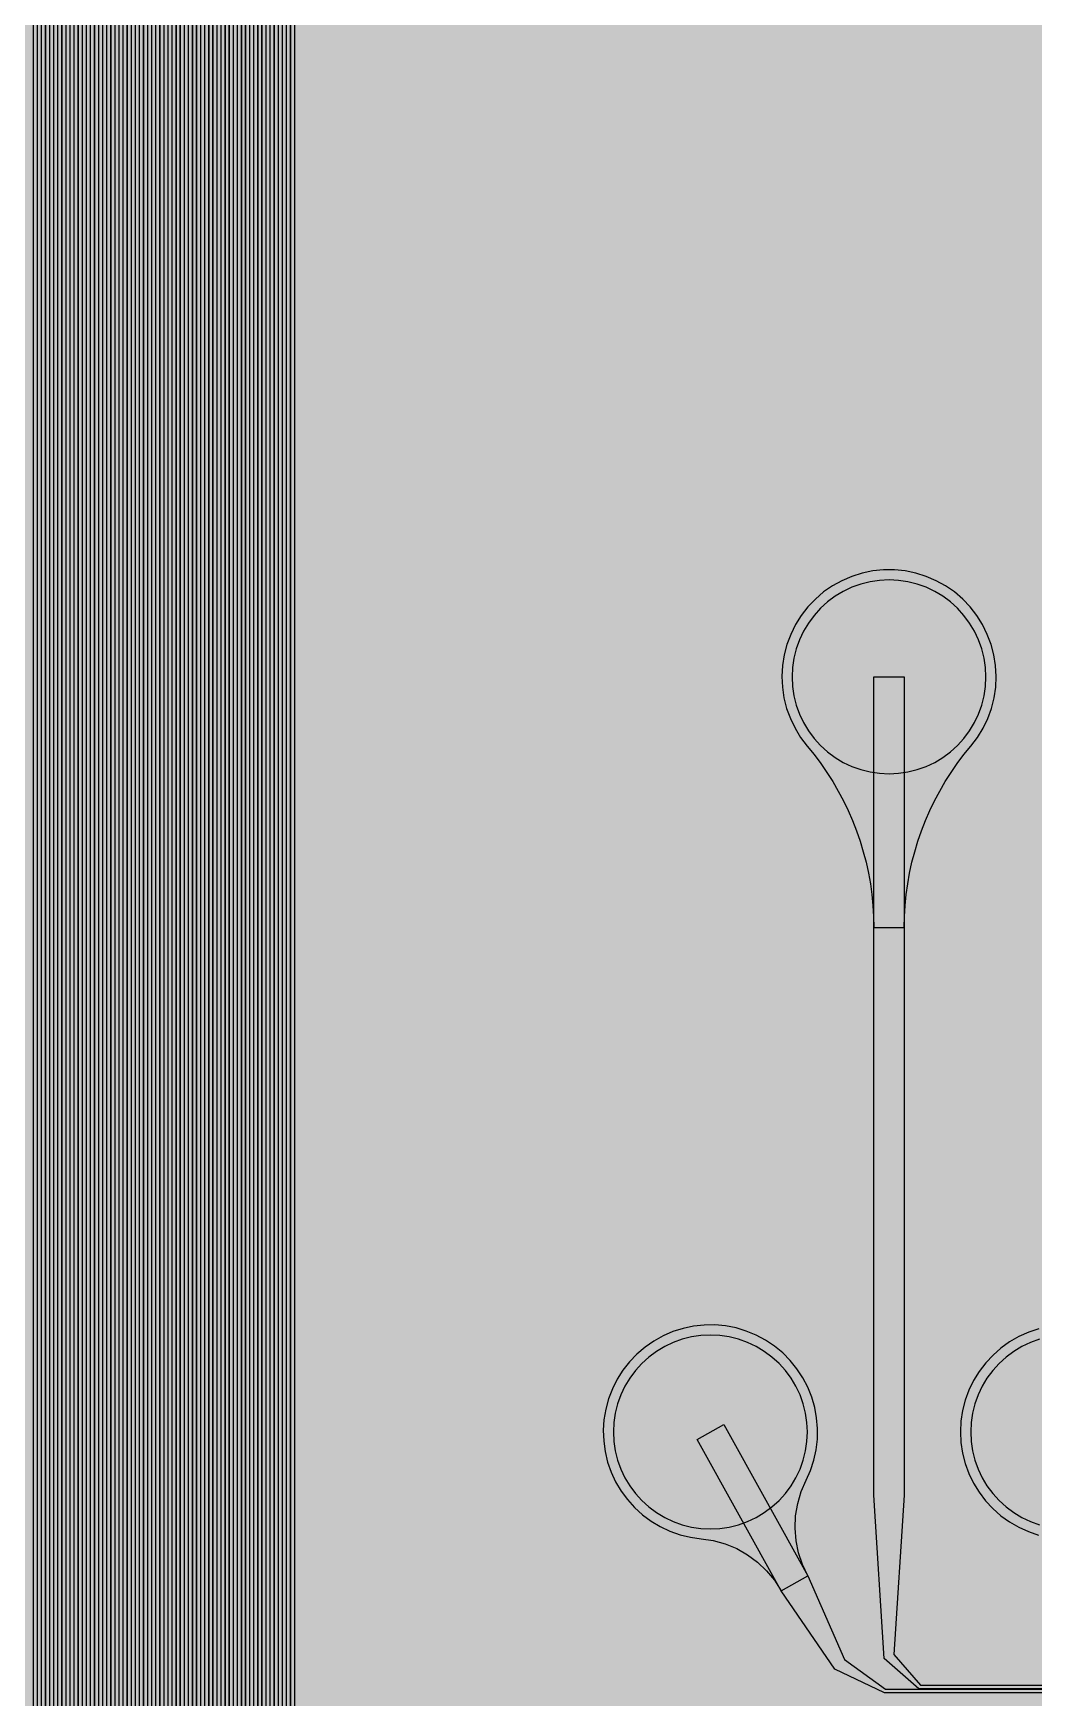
# Model space of a CAD drawing. Header units: metres. Extents: x -7231 to 10969, y -37556 to 1873.
# Drawn here: x 2893 to 3873, y -22931 to -21300 of the extents above; entities that cross this region are included whole.
import ezdxf

# ---------------------------------------------------------------- set-up
doc = ezdxf.new("R2010")
doc.units = ezdxf.units.M
for name, color, linetype in [('Metal1', 4, 'CONTINUOUS'), ('Metal2', 3, 'CONTINUOUS'), ('Polyimide', 7, 'CONTINUOUS'), ('Polyimide_Negative', 5, 'CONTINUOUS')]:
    doc.layers.add(name, color=color, linetype=linetype)

msp = doc.modelspace()

# ---------------------------------------------------------------- hatches: boundary and pattern name
at = {"layer": 'Polyimide'}
msp.add_hatch(color=7, dxfattribs=at).paths.add_polyline_path([(4065.7, -468), (4066.7, -502), (4068.5, -536), (4071.4, -570), (4075.5, -604), (4081, -638), (4088, -672), (4096.5, -706), (4106.6, -740), (4118.3, -774), (4131.6, -808), (4146.5, -842), (4162.9, -876), (4180.7, -910), (4199.8, -944), (4220.2, -978), (4241.7, -1012), (4264.2, -1046), (4287.5, -1080), (4311.5, -1114), (4336, -1148), (4360.9, -1182), (4385.9, -1216), (4410.9, -1250), (4435.7, -1284), (4460.2, -1318), (4484.2, -1352), (4507.5, -1385.9), (4530, -1419.9), (4551.5, -1453.9), (4571.9, -1487.9), (4591.1, -1521.9), (4608.9, -1555.9), (4625.3, -1589.9), (4640.1, -1623.9), (4653.4, -1657.9), (4665.1, -1691.9), (4675.2, -1725.9), (4683.7, -1759.9), (4690.7, -1793.9), (4696.2, -1827.9), (4700.3, -1861.9), (4703.2, -1895.9), (4705.1, -1929.9), (4706.1, -1963.9), (4706.4, -1997.9), (4706.5, -2031.9), (4706.5, -4793), (4710, -4838.4), (4720.2, -4882.7), (4737.1, -4925), (4760.1, -4964.2), (4788.9, -4999.5), (4822.6, -5030), (4860.5, -5055.1), (4901.8, -5074.2), (4901.8, -5074.2), (4970.7, -5105.2), (5034.7, -5145.3), (5092.8, -5193.5), (5143.8, -5249.2), (5186.9, -5311.2), (5221.2, -5378.4), (5246.2, -5449.7), (5261.4, -5523.7), (5266.5, -5599), (5261.4, -5674.3), (5246.2, -5748.3), (5221.2, -5819.6), (5186.9, -5886.8), (5143.8, -5948.8), (5092.8, -6004.5), (5034.7, -6052.7), (4970.7, -6092.8), (4901.8, -6123.8), (4860.5, -6142.9), (4822.6, -6168), (4788.9, -6198.5), (4760.1, -6233.8), (4737.1, -6273), (4720.2, -6315.3), (4710, -6359.6), (4706.5, -6405), (4706.5, -9221.5), (4710, -9266.9), (4720.2, -9311.2), (4737.1, -9353.5), (4760.1, -9392.7), (4788.9, -9428), (4822.6, -9458.5), (4860.5, -9483.6), (4901.8, -9502.7), (4970.7, -9533.7), (5034.7, -9573.8), (5092.8, -9622), (5143.8, -9677.7), (5186.9, -9739.7), (5221.2, -9806.9), (5246.2, -9878.2), (5261.4, -9952.2), (5266.5, -10027.5), (5261.4, -10102.8), (5246.2, -10176.8), (5221.2, -10248.1), (5186.9, -10315.3), (5143.8, -10377.3), (5092.8, -10433), (5034.7, -10481.2), (4970.7, -10521.3), (4901.8, -10552.3), (4860.5, -10571.4), (4822.6, -10596.5), (4788.9, -10627), (4760.1, -10662.3), (4737.1, -10701.5), (4720.2, -10743.8), (4710, -10788.1), (4706.5, -10833.5), (4706.5, -13650), (4710, -13695.4), (4720.2, -13739.7), (4737.1, -13782), (4760.1, -13821.2), (4788.9, -13856.5), (4822.6, -13887), (4860.5, -13912.1), (4901.8, -13931.2), (4970.7, -13962.2), (5034.7, -14002.2), (5092.8, -14050.5), (5143.8, -14106.2), (5186.9, -14168.2), (5221.2, -14235.4), (5246.2, -14306.7), (5261.4, -14380.7), (5266.5, -14456), (5261.4, -14531.3), (5246.2, -14605.3), (5221.2, -14676.5), (5186.9, -14743.8), (5143.8, -14805.8), (5092.8, -14861.5), (5034.7, -14909.7), (4970.7, -14949.8), (4901.8, -14980.8), (4860.5, -14999.9), (4822.6, -15025), (4788.9, -15055.5), (4760.1, -15090.8), (4737.1, -15130), (4720.2, -15172.3), (4710, -15216.6), (4706.5, -15262), (4706.5, -15456), (4720.9, -15750), (4764.1, -16041.3), (4835.7, -16326.8), (4934.9, -16604), (5060.7, -16870.2), (5212.1, -17122.7), (5387.5, -17359.2), (5585.2, -17577.3), (5803.3, -17775), (6039.8, -17950.4), (6292.3, -18101.8), (6558.4, -18227.6), (6835.6, -18326.8), (7121.2, -18398.3), (7412.4, -18441.5), (7706.5, -18456), (9969, -18456), (10047.4, -18459.8), (10125.1, -18471.4), (10201.2, -18490.4), (10275.2, -18516.9), (10346.1, -18550.5), (10413.5, -18590.8), (10476.5, -18637.6), (10534.7, -18690.3), (10587.4, -18748.5), (10634.2, -18811.5), (10674.5, -18878.9), (10708.1, -18949.8), (10734.6, -19023.8), (10753.6, -19099.9), (10765.2, -19177.6), (10769, -19256), (10769, -20895.8), (10730.2, -20951.4), (10694.6, -21009.1), (10662.2, -21068.6), (10633.2, -21129.9), (10607.6, -21192.7), (10585.5, -21256.7), (10566.9, -21322), (10552, -21388.1), (10540.8, -21455), (10533.4, -21522.3), (10529.6, -21590), (10529.6, -21657.8), (10533.4, -21725.5), (10540.8, -21792.9), (10552, -21859.7), (10566.9, -21925.9), (10585.5, -21991.1), (10607.6, -22055.2), (10633.2, -22117.9), (10662.2, -22179.2), (10694.6, -22238.7), (10730.2, -22296.4), (10769, -22352), (10769, -32454.2), (10728.7, -32510.5), (10691.7, -32568.9), (10658, -32629.3), (10627.8, -32691.6), (10601.2, -32755.4), (10578.2, -32820.7), (10558.9, -32887.1), (10543.4, -32954.5), (10531.8, -33022.7), (10524, -33091.4), (10520.1, -33160.5), (10520.1, -33229.7), (10524, -33298.8), (10531.8, -33367.5), (10543.4, -33435.7), (10558.9, -33503.1), (10578.2, -33569.5), (10601.2, -33634.8), (10627.8, -33698.6), (10658, -33760.8), (10691.7, -33821.3), (10728.7, -33879.7), (10769, -33936), (10769, -36556), (10765.2, -36634.4), (10753.6, -36712.1), (10734.6, -36788.2), (10708.1, -36862.1), (10674.5, -36933.1), (10634.2, -37000.5), (10587.4, -37063.5), (10534.7, -37121.7), (10476.5, -37174.4), (10413.5, -37221.2), (10346.1, -37261.5), (10275.2, -37295.1), (10201.2, -37321.6), (10125.1, -37340.6), (10047.4, -37352.1), (9969, -37356), (-6231, -37356), (-6309.4, -37352.1), (-6387.1, -37340.6), (-6463.2, -37321.6), (-6537.2, -37295.1), (-6608.1, -37261.5), (-6675.5, -37221.2), (-6738.5, -37174.4), (-6796.7, -37121.7), (-6849.4, -37063.5), (-6896.2, -37000.5), (-6936.5, -36933.1), (-6970.1, -36862.1), (-6996.6, -36788.2), (-7015.6, -36712.1), (-7027.2, -36634.4), (-7031, -36556), (-7031, -33936), (-6990.7, -33879.8), (-6953.7, -33821.3), (-6920, -33760.9), (-6889.8, -33698.6), (-6863.2, -33634.8), (-6840.2, -33569.5), (-6820.9, -33503.1), (-6805.4, -33435.7), (-6793.7, -33367.5), (-6785.9, -33298.8), (-6782, -33229.7), (-6782, -33160.5), (-6785.9, -33091.4), (-6793.7, -33022.7), (-6805.4, -32954.5), (-6820.9, -32887.1), (-6840.2, -32820.6), (-6863.2, -32755.4), (-6889.8, -32691.5), (-6920, -32629.3), (-6953.7, -32568.9), (-6990.7, -32510.4), (-7031, -32454.2), (-7031, -22364.8), (-6990.7, -22308.6), (-6953.7, -22250.1), (-6920, -22189.7), (-6889.8, -22127.5), (-6863.2, -22063.6), (-6840.2, -21998.4), (-6820.9, -21931.9), (-6805.4, -21864.5), (-6793.7, -21796.3), (-6785.9, -21727.6), (-6782, -21658.5), (-6782, -21589.3), (-6785.9, -21520.3), (-6793.7, -21451.5), (-6805.4, -21383.3), (-6820.9, -21315.9), (-6840.2, -21249.5), (-6863.2, -21184.2), (-6889.8, -21120.4), (-6920, -21058.1), (-6953.7, -20997.7), (-6990.7, -20939.3), (-7031, -20883), (-7031, -19256), (-7027.2, -19177.6), (-7015.6, -19099.9), (-6996.6, -19023.8), (-6970.1, -18949.8), (-6936.5, -18878.9), (-6896.2, -18811.5), (-6849.4, -18748.5), (-6796.7, -18690.3), (-6738.5, -18637.6), (-6675.5, -18590.8), (-6608.1, -18550.5), (-6537.2, -18516.9), (-6463.2, -18490.4), (-6387.1, -18471.4), (-6309.4, -18459.8), (-6231, -18456), (-3968.5, -18456), (-3674.4, -18441.5), (-3383.2, -18398.3), (-3097.6, -18326.8), (-2820.4, -18227.6), (-2554.3, -18101.8), (-2301.8, -17950.4), (-2065.3, -17775), (-1847.2, -17577.3), (-1649.5, -17359.2), (-1474.1, -17122.7), (-1322.7, -16870.2), (-1196.9, -16604), (-1097.7, -16326.8), (-1026.1, -16041.3), (-982.9, -15750), (-968.5, -15456), (-968.5, -15262), (-972, -15216.6), (-982.2, -15172.3), (-999.1, -15130), (-1022.1, -15090.8), (-1050.9, -15055.5), (-1084.6, -15025), (-1122.5, -14999.9), (-1163.8, -14980.8), (-1232.7, -14949.8), (-1296.7, -14909.7), (-1354.8, -14861.5), (-1405.8, -14805.8), (-1448.9, -14743.8), (-1483.2, -14676.5), (-1508.2, -14605.3), (-1523.4, -14531.3), (-1528.5, -14456), (-1523.4, -14380.7), (-1508.2, -14306.7), (-1483.2, -14235.4), (-1448.9, -14168.2), (-1405.8, -14106.2), (-1354.8, -14050.5), (-1296.7, -14002.2), (-1232.7, -13962.2), (-1163.8, -13931.2), (-1122.5, -13912.1), (-1084.6, -13887), (-1050.9, -13856.5), (-1022.1, -13821.2), (-999.1, -13782), (-982.2, -13739.7), (-972, -13695.4), (-968.5, -13650), (-968.5, -12309.6), (-972, -12264.3), (-982.2, -12219.9), (-999.1, -12177.7), (-1022.1, -12138.5), (-1050.9, -12103.2), (-1084.6, -12072.6), (-1122.5, -12047.5), (-1163.8, -12028.5), (-1232.7, -11997.4), (-1296.7, -11957.4), (-1354.8, -11909.1), (-1405.8, -11853.5), (-1448.9, -11791.5), (-1483.2, -11724.2), (-1508.2, -11653), (-1523.4, -11579), (-1528.5, -11503.7), (-1523.4, -11428.3), (-1508.2, -11354.4), (-1483.2, -11283.1), (-1448.9, -11215.9), (-1405.8, -11153.8), (-1354.8, -11098.2), (-1296.7, -11049.9), (-1232.7, -11009.9), (-1163.8, -10978.8), (-1122.5, -10959.8), (-1084.6, -10934.7), (-1050.9, -10904.1), (-1022.1, -10868.9), (-999.1, -10829.6), (-982.2, -10787.4), (-972, -10743), (-968.5, -10697.7), (-968.5, -9357.3), (-972, -9311.9), (-982.2, -9267.6), (-999.1, -9225.4), (-1022.1, -9186.1), (-1050.9, -9150.8), (-1084.6, -9120.3), (-1122.5, -9095.2), (-1163.8, -9076.2), (-1163.8, -9076.2), (-1232.7, -9045.1), (-1296.7, -9005.1), (-1354.8, -8956.8), (-1405.8, -8901.1), (-1448.9, -8839.1), (-1483.2, -8771.9), (-1508.2, -8700.6), (-1523.4, -8626.7), (-1528.5, -8551.3), (-1523.4, -8476), (-1508.2, -8402), (-1483.2, -8330.8), (-1448.9, -8263.5), (-1405.8, -8201.5), (-1354.8, -8145.9), (-1296.7, -8097.6), (-1232.7, -8057.6), (-1163.8, -8026.5), (-1163.8, -8026.5), (-1122.5, -8007.4), (-1084.6, -7982.4), (-1050.9, -7951.8), (-1022.1, -7916.5), (-999.1, -7877.3), (-982.2, -7835), (-972, -7790.7), (-968.5, -7745.4), (-968.5, -6405), (-972, -6359.6), (-982.2, -6315.3), (-999.1, -6273), (-1022.1, -6233.8), (-1050.9, -6198.5), (-1084.6, -6168), (-1122.5, -6142.9), (-1163.8, -6123.8), (-1163.8, -6123.8), (-1232.7, -6092.8), (-1296.7, -6052.7), (-1354.8, -6004.5), (-1405.8, -5948.8), (-1448.9, -5886.8), (-1483.2, -5819.6), (-1508.2, -5748.3), (-1523.4, -5674.3), (-1528.5, -5599), (-1523.4, -5523.7), (-1508.2, -5449.7), (-1483.2, -5378.4), (-1448.9, -5311.2), (-1405.8, -5249.2), (-1354.8, -5193.5), (-1296.7, -5145.3), (-1232.7, -5105.2), (-1163.8, -5074.2), (-1163.8, -5074.2), (-1122.5, -5055.1), (-1084.6, -5030), (-1050.9, -4999.5), (-1022.1, -4964.2), (-999.1, -4925), (-982.2, -4882.7), (-972, -4838.4), (-968.5, -4793), (-968.5, -2031.9), (-968.4, -1997.9), (-968.1, -1963.9), (-967.1, -1929.9), (-965.2, -1895.9), (-962.2, -1861.9), (-958, -1827.9), (-952.4, -1793.9), (-945.3, -1759.9), (-936.6, -1725.9), (-926.4, -1691.9), (-914.4, -1657.9), (-900.9, -1623.9), (-885.7, -1589.9), (-869.1, -1555.9), (-850.9, -1521.9), (-831.4, -1487.9), (-810.6, -1453.9), (-788.7, -1419.9), (-765.8, -1385.9), (-742.1, -1352), (-717.6, -1318), (-692.7, -1284), (-667.4, -1250), (-641.9, -1216), (-616.4, -1182), (-591.1, -1148), (-566.1, -1114), (-541.7, -1080), (-517.9, -1046), (-495, -1012), (-473.1, -978), (-452.4, -944), (-432.8, -910), (-414.7, -876), (-398, -842), (-382.9, -808), (-369.3, -774), (-357.4, -740), (-347.1, -706), (-338.4, -672), (-331.3, -638), (-325.7, -604), (-321.5, -570), (-318.6, -536), (-316.7, -502), (-315.7, -468), (-315.3, -434), (-315.2, -400), (-315.2, 401), (-315.2, 451), (-315.2, 1644), (-270.2, 1644), (-270, 1637.1), (-269.4, 1630.3), (-268.2, 1623.5), (-266.7, 1616.8), (-264.7, 1610.2), (-262.3, 1603.8), (-259.4, 1597.6), (-256.2, 1591.5), (-252.6, 1585.7), (-248.6, 1580.1), (-244.2, 1574.8), (-239.5, 1569.8), (-234.5, 1565.1), (-229.2, 1560.7), (-223.6, 1556.7), (-217.8, 1553.1), (-211.7, 1549.8), (-205.4, 1547), (-199, 1544.6), (-192.4, 1542.6), (-185.7, 1541), (-179, 1539.9), (-172.1, 1539.2), (-165.2, 1539), (-158.4, 1539.2), (-151.5, 1539.9), (-144.8, 1541), (-138.1, 1542.6), (-131.5, 1544.6), (-125.1, 1547), (-118.8, 1549.8), (-112.8, 1553.1), (-106.9, 1556.7), (-101.3, 1560.7), (-96, 1565.1), (-91, 1569.8), (-86.3, 1574.8), (-81.9, 1580.1), (-77.9, 1585.7), (-74.3, 1591.5), (-71.1, 1597.6), (-68.2, 1603.8), (-65.8, 1610.2), (-63.8, 1616.8), (-62.3, 1623.5), (-61.1, 1630.3), (-60.5, 1637.1), (-60.2, 1644), (1853, 1644), (1853, 1573), (3815.2, 1573), (3815.5, 1579.5), (3816.1, 1586.1), (3817.2, 1592.5), (3818.7, 1598.9), (3820.6, 1605.1), (3822.9, 1611.3), (3825.6, 1617.2), (3828.6, 1623), (3832.1, 1628.6), (3835.9, 1633.9), (3840.1, 1638.9), (3844.5, 1643.7), (3849.3, 1648.2), (3854.4, 1652.3), (3859.7, 1656.1), (3865.2, 1659.6), (3871, 1662.7), (3877, 1665.4), (3883.1, 1667.7), (3889.4, 1669.6), (3895.7, 1671.1), (3902.2, 1672.1), (3908.7, 1672.8), (3915.2, 1673), (3921.8, 1672.8), (3928.3, 1672.1), (3934.8, 1671.1), (3941.1, 1669.6), (3947.4, 1667.7), (3953.5, 1665.4), (3959.5, 1662.7), (3965.2, 1659.6), (3970.8, 1656.1), (3976.1, 1652.3), (3981.2, 1648.2), (3986, 1643.7), (3990.4, 1638.9), (3994.6, 1633.9), (3998.4, 1628.6), (4001.9, 1623), (4004.9, 1617.2), (4007.6, 1611.3), (4009.9, 1605.1), (4011.8, 1598.9), (4013.3, 1592.5), (4014.4, 1586.1), (4015, 1579.5), (4015.2, 1573), (4065.2, 1573), (4065.2, 451), (4065.2, 401), (4065.2, -400), (4065.3, -434), (4065.7, -468)])

# ---------------------------------------------------------------- linework, layer by layer
at = {"layer": 'Metal1'}
for points in [[(9452.2, -24234.7), (2924.3, -24234.7), (2893.2, -24203.7), (2893.2, -19211.9)], [(2896.7, -19211.9), (2896.7, -24202.3), (2925.7, -24231.2), (9450.8, -24231.2)], [(9444.2, -24226.7), (2932.3, -24226.7), (2901.2, -24195.7), (2901.2, -19211.9)], [(2904.7, -19211.9), (2904.7, -24194.3), (2933.7, -24223.2), (9442.8, -24223.2)], [(9436.2, -24218.8), (2940.3, -24218.8), (2909.2, -24187.7), (2909.2, -19211.9)], [(2912.7, -19211.9), (2912.7, -24186.3), (2941.7, -24215.2), (9434.8, -24215.2)], [(9428.2, -24210.7), (2948.3, -24210.7), (2917.2, -24179.7), (2917.2, -19211.9)], [(2920.7, -19211.9), (2920.7, -24178.3), (2949.7, -24207.2), (9426.8, -24207.2)], [(9420.2, -24202.7), (2956.3, -24202.7), (2925.2, -24171.7), (2925.2, -19211.9)], [(2928.7, -19211.9), (2928.7, -24170.3), (2957.7, -24199.2), (9418.8, -24199.2)], [(9412.2, -24194.7), (2964.3, -24194.7), (2933.2, -24163.7), (2933.2, -19211.9)], [(2936.7, -19211.9), (2936.7, -24162.3), (2965.7, -24191.2), (9410.8, -24191.2)], [(9404.2, -24186.8), (2972.3, -24186.8), (2941.2, -24155.7), (2941.2, -19211.9)], [(2944.7, -19211.9), (2944.7, -24154.3), (2973.7, -24183.2), (9402.8, -24183.2)], [(9396.2, -24178.7), (2980.3, -24178.7), (2949.2, -24147.7), (2949.2, -19211.9)], [(2952.7, -19211.9), (2952.7, -24146.3), (2981.7, -24175.2), (9394.8, -24175.2)], [(9388.2, -24170.7), (2988.3, -24170.7), (2957.2, -24139.7), (2957.2, -19211.9)], [(2960.7, -19211.9), (2960.7, -24138.3), (2989.7, -24167.2), (9386.8, -24167.2)], [(9380.2, -24162.7), (2996.3, -24162.7), (2965.2, -24131.7), (2965.2, -19211.9)], [(2968.7, -19211.9), (2968.7, -24130.3), (2997.7, -24159.2), (9378.8, -24159.2)], [(9372.2, -24154.8), (3004.3, -24154.8), (2973.2, -24123.7), (2973.2, -19211.9)], [(2976.7, -19211.9), (2976.7, -24122.3), (3005.7, -24151.2), (9370.8, -24151.2)], [(9364.2, -24146.7), (3012.3, -24146.7), (2981.2, -24115.7), (2981.2, -19211.9)], [(2984.7, -19211.9), (2984.7, -24114.3), (3013.7, -24143.2), (9362.8, -24143.2)], [(9356.2, -24138.7), (3020.3, -24138.7), (2989.2, -24107.7), (2989.2, -19211.9)], [(2992.7, -19211.9), (2992.7, -24106.3), (3021.7, -24135.2), (9354.8, -24135.2)], [(9348.2, -24130.7), (3028.3, -24130.7), (2997.2, -24099.7), (2997.2, -19211.9)], [(3000.7, -19211.9), (3000.7, -24098.3), (3029.7, -24127.2), (9346.8, -24127.2)], [(9340.2, -24122.8), (3036.3, -24122.8), (3005.2, -24091.7), (3005.2, -19211.9)], [(3008.7, -19211.9), (3008.7, -24090.3), (3037.7, -24119.2), (9338.8, -24119.2)], [(9332.2, -24114.7), (3044.3, -24114.7), (3013.2, -24083.7), (3013.2, -19211.9)], [(3016.7, -19211.9), (3016.7, -24082.3), (3045.7, -24111.2), (9330.8, -24111.2)], [(8952.2, -24106.7), (3052.3, -24106.7), (3021.2, -24075.7), (3021.2, -19211.9)], [(3024.7, -19211.9), (3024.7, -24074.3), (3053.7, -24103.2), (8950.8, -24103.2)], [(8602.2, -24098.7), (3060.3, -24098.7), (3029.2, -24067.7), (3029.2, -19211.9)], [(3032.7, -19211.9), (3032.7, -24066.3), (3061.7, -24095.2), (8600.8, -24095.2)], [(8252.2, -24090.8), (3068.3, -24090.8), (3037.2, -24059.7), (3037.2, -19211.9)], [(3040.7, -19211.9), (3040.7, -24058.3), (3069.7, -24087.2), (8250.8, -24087.2)], [(7935.9, -24052.8), (7902.2, -24082.8), (3076.3, -24082.8), (3045.2, -24051.7), (3045.2, -19211.9)], [(3048.7, -19211.9), (3048.7, -24050.3), (3077.7, -24079.2), (7900.8, -24079.2), (7927.1, -24049.2)], [(3056.7, -19211.9), (3056.7, -24042.3), (3085.7, -24071.2), (7550.8, -24071.2), (7577.1, -24041.2), (7566.5, -23876.5), (7566.5, -23041), (7596.5, -23041), (7596.5, -23876.5), (7585.9, -24044.8), (7552.2, -24074.7), (3084.3, -24074.7), (3053.2, -24043.7), (3053.2, -19211.9)], [(3064.7, -19211.9), (3064.7, -24034.3), (3093.7, -24063.2), (7200.8, -24063.2), (7227, -24033.2), (7216.5, -23870.1), (7216.5, -23041), (7246.5, -23041), (7246.5, -23870.1), (7236, -24036.8), (7202.2, -24066.7), (3092.3, -24066.7), (3061.2, -24035.7), (3061.2, -19211.9)], [(3072.7, -19211.9), (3072.7, -24026.3), (3101.7, -24055.2), (6850.8, -24055.2), (6877, -24025.1), (6866.5, -23863.7), (6866.5, -23041), (6896.5, -23041), (6896.5, -23863.7), (6886, -24028.9), (6852.2, -24058.8), (3100.3, -24058.8), (3069.2, -24027.7), (3069.2, -19211.9)], [(3080.7, -19211.9), (3080.7, -24018.3), (3109.7, -24047.2), (6500.8, -24047.2), (6527, -24017.1), (6516.5, -23857.3), (6516.5, -23041), (6546.5, -23041), (6546.5, -23857.3), (6536, -24020.9), (6502.2, -24050.8), (3108.3, -24050.8), (3077.2, -24019.7), (3077.2, -19211.9)], [(3088.7, -19211.9), (3088.7, -24010.3), (3117.7, -24039.2), (6150.8, -24039.2), (6177, -24009.1), (6166.5, -23850.9), (6166.5, -23041), (6196.5, -23041), (6196.5, -23850.9), (6186, -24012.9), (6152.2, -24042.7), (3116.3, -24042.7), (3085.2, -24011.7), (3085.2, -19211.9)], [(3096.7, -19211.9), (3096.7, -24002.3), (3125.7, -24031.2), (5800.8, -24031.2), (5827, -24001.1), (5816.5, -23844.5), (5816.5, -23041), (5846.5, -23041), (5846.5, -23844.5), (5836, -24004.9), (5802.2, -24034.7), (3124.3, -24034.7), (3093.2, -24003.7), (3093.2, -19211.9)], [(3104.7, -19211.9), (3104.7, -23994.3), (3133.7, -24023.2), (5450.8, -24023.2), (5476.9, -23993.1), (5466.5, -23838.1), (5466.5, -23041), (5496.5, -23041), (5496.5, -23838.1), (5486.1, -23996.9), (5452.2, -24026.8), (3132.3, -24026.8), (3101.2, -23995.7), (3101.2, -19211.9)], [(3112.7, -19211.9), (3112.7, -23986.3), (3141.7, -24015.2), (5100.8, -24015.2), (5126.9, -23985.1), (5116.5, -23831.7), (5116.5, -23041), (5146.5, -23041), (5146.5, -23831.7), (5136.1, -23988.9), (5102.2, -24018.8), (3140.3, -24018.8), (3109.2, -23987.7), (3109.2, -19211.9)], [(3120.8, -19211.9), (3120.8, -23978.3), (3149.7, -24007.2), (4750.8, -24007.2), (4776.9, -23977.1), (4766.5, -23825.3), (4766.5, -23041), (4796.5, -23041), (4796.5, -23825.3), (4786.1, -23980.9), (4752.2, -24010.7), (3148.3, -24010.7), (3117.2, -23979.7), (3117.2, -19211.9)], [(3128.8, -19211.9), (3128.8, -23970.3), (3157.7, -23999.2), (4400.8, -23999.2), (4426.9, -23969.1), (4416.5, -23818.9), (4416.5, -23041), (4446.5, -23041), (4446.5, -23818.9), (4436.1, -23972.9), (4402.2, -24002.7), (3156.3, -24002.7), (3125.2, -23971.7), (3125.2, -19211.9)], [(3136.8, -19211.9), (3136.8, -23962.3), (3165.7, -23991.2), (4050.8, -23991.2), (4076.8, -23961.1), (4066.5, -23812.5), (4066.5, -23041), (4096.5, -23041), (4096.5, -23812.5), (4086.2, -23964.9), (4052.2, -23994.8), (3164.3, -23994.8), (3133.2, -23963.7), (3133.2, -19211.9)], [(3144.8, -19211.9), (3144.8, -23954.3), (3173.7, -23983.2), (3700.8, -23983.2), (3726.8, -23953.1), (3716.5, -23806.1), (3716.5, -23041), (3746.5, -23041), (3746.5, -23806.1), (3736.2, -23956.9), (3702.2, -23986.8), (3172.3, -23986.8), (3141.2, -23955.7), (3141.2, -19211.9)], [(9330.8, -22922.8), (3760.8, -22922.8), (3726.9, -22892.9), (3716.5, -22732.9), (3716.5, -21931), (3746.5, -21931), (3746.5, -22732.9), (3736.1, -22889.1), (3762.2, -22919.2), (9332.2, -22919.2)]]:
    msp.add_lwpolyline(points, dxfattribs=at)
msp.add_lwpolyline([(3746.5, -22176.6), (3746.7, -22165.8), (3747.3, -22155.1), (3748.4, -22144.4), (3749.8, -22133.8), (3751.7, -22123.2), (3754, -22112.7), (3756.7, -22102.4), (3759.8, -22092.1), (3763.3, -22081.9), (3767.2, -22071.9), (3771.5, -22062.1), (3776.1, -22052.4), (3781.2, -22042.9), (3786.6, -22033.6), (3792.3, -22024.6), (3798.4, -22015.8), (3804.9, -22007.2), (3811.6, -21998.9), (3818.1, -21990.4), (3823.6, -21981.4), (3828.2, -21971.8), (3831.9, -21961.9), (3834.5, -21951.6), (3836, -21941.1), (3836.5, -21930.5), (3835.9, -21919.9), (3834.3, -21909.4), (3831.6, -21899.2), (3827.8, -21889.3), (3823.1, -21879.8), (3817.5, -21870.8), (3811, -21862.4), (3803.7, -21854.7), (3795.6, -21847.8), (3786.9, -21841.8), (3777.6, -21836.7), (3767.9, -21832.5), (3757.7, -21829.3), (3747.4, -21827.2), (3736.8, -21826.1), (3726.2, -21826.1), (3715.6, -21827.2), (3705.3, -21829.3), (3695.1, -21832.5), (3685.4, -21836.7), (3676.1, -21841.8), (3667.4, -21847.8), (3659.3, -21854.7), (3652, -21862.4), (3645.5, -21870.8), (3639.9, -21879.8), (3635.2, -21889.3), (3631.4, -21899.2), (3628.7, -21909.4), (3627.1, -21919.9), (3626.5, -21930.5), (3627, -21941.1), (3628.5, -21951.6), (3631.1, -21961.9), (3634.8, -21971.8), (3639.4, -21981.4), (3644.9, -21990.4), (3651.4, -21998.9), (3658.1, -22007.2), (3664.6, -22015.8), (3670.7, -22024.6), (3676.4, -22033.6), (3681.8, -22042.9), (3686.9, -22052.4), (3691.5, -22062.1), (3695.8, -22071.9), (3699.7, -22081.9), (3703.2, -22092.1), (3706.3, -22102.4), (3709, -22112.7), (3711.3, -22123.2), (3713.2, -22133.8), (3714.6, -22144.4), (3715.7, -22155.1), (3716.3, -22165.8), (3716.5, -22176.6), (3746.5, -22176.6)], close=True, dxfattribs=at)
at = {"layer": 'Metal2'}
for points in [[(9448.2, -24230.7), (2928.3, -24230.7), (2897.2, -24199.7), (2897.2, -19211.9)], [(2900.8, -19211.9), (2900.8, -24198.3), (2929.7, -24227.2), (9446.8, -24227.2)], [(9440.2, -24222.7), (2936.3, -24222.7), (2905.2, -24191.7), (2905.2, -19211.9)], [(2908.8, -19211.9), (2908.8, -24190.3), (2937.7, -24219.2), (9438.8, -24219.2)], [(9432.2, -24214.7), (2944.3, -24214.7), (2913.2, -24183.7), (2913.2, -19211.9)], [(2916.8, -19211.9), (2916.8, -24182.3), (2945.7, -24211.2), (9430.8, -24211.2)], [(9424.2, -24206.8), (2952.3, -24206.8), (2921.2, -24175.7), (2921.2, -19211.9)], [(2924.8, -19211.9), (2924.8, -24174.3), (2953.7, -24203.2), (9422.8, -24203.2)], [(9416.2, -24198.7), (2960.3, -24198.7), (2929.2, -24167.7), (2929.2, -19211.9)], [(2932.8, -19211.9), (2932.8, -24166.3), (2961.7, -24195.2), (9414.8, -24195.2)], [(9408.2, -24190.7), (2968.3, -24190.7), (2937.2, -24159.7), (2937.2, -19211.9)], [(2940.8, -19211.9), (2940.8, -24158.3), (2969.7, -24187.2), (9406.8, -24187.2)], [(9400.2, -24182.7), (2976.3, -24182.7), (2945.2, -24151.7), (2945.2, -19211.9)], [(2948.8, -19211.9), (2948.8, -24150.3), (2977.7, -24179.2), (9398.8, -24179.2)], [(9392.2, -24174.8), (2984.3, -24174.8), (2953.2, -24143.7), (2953.2, -19211.9)], [(2956.8, -19211.9), (2956.8, -24142.3), (2985.7, -24171.2), (9390.8, -24171.2)], [(9384.2, -24166.7), (2992.3, -24166.7), (2961.2, -24135.7), (2961.2, -19211.9)], [(2964.8, -19211.9), (2964.8, -24134.3), (2993.7, -24163.2), (9382.8, -24163.2)], [(9376.2, -24158.7), (3000.3, -24158.7), (2969.2, -24127.7), (2969.2, -19211.9)], [(2972.8, -19211.9), (2972.8, -24126.3), (3001.7, -24155.2), (9374.8, -24155.2)], [(9368.2, -24150.7), (3008.3, -24150.7), (2977.2, -24119.7), (2977.2, -19211.9)], [(2980.8, -19211.9), (2980.8, -24118.3), (3009.7, -24147.2), (9366.8, -24147.2)], [(9360.2, -24142.8), (3016.3, -24142.8), (2985.2, -24111.7), (2985.2, -19211.9)], [(2988.8, -19211.9), (2988.8, -24110.3), (3017.7, -24139.2), (9358.8, -24139.2)], [(9352.2, -24134.7), (3024.3, -24134.7), (2993.2, -24103.7), (2993.2, -19211.9)], [(2996.8, -19211.9), (2996.8, -24102.3), (3025.7, -24131.2), (9350.8, -24131.2)], [(9344.2, -24126.7), (3032.3, -24126.7), (3001.2, -24095.7), (3001.2, -19211.9)], [(3004.8, -19211.9), (3004.8, -24094.3), (3033.7, -24123.2), (9342.8, -24123.2)], [(9336.2, -24118.7), (3040.3, -24118.7), (3009.2, -24087.7), (3009.2, -19211.9)], [(3012.8, -19211.9), (3012.8, -24086.3), (3041.7, -24115.2), (9334.8, -24115.2)], [(9328.2, -24110.8), (3048.3, -24110.8), (3017.2, -24079.7), (3017.2, -19211.9)], [(3020.8, -19211.9), (3020.8, -24078.3), (3049.7, -24107.2), (9326.8, -24107.2)], [(8918.7, -24102.8), (3056.3, -24102.8), (3025.2, -24071.7), (3025.2, -19211.9)], [(3028.7, -19211.9), (3028.7, -24070.3), (3057.7, -24099.2), (8916.8, -24099.2)], [(8568.7, -24094.7), (3064.3, -24094.7), (3033.2, -24063.7), (3033.2, -19211.9)], [(3036.7, -19211.9), (3036.7, -24062.3), (3065.7, -24091.2), (8566.8, -24091.2)], [(8218.7, -24086.7), (3072.3, -24086.7), (3041.2, -24055.7), (3041.2, -19211.9)], [(3044.7, -19211.9), (3044.7, -24054.3), (3073.7, -24083.2), (8216.8, -24083.2)], [(3052.7, -19211.9), (3052.7, -24046.3), (3081.7, -24075.2), (7866.7, -24075.2), (7879.8, -24049.6), (7816, -23940.6), (7743, -23787.5), (7770, -23774.5), (7843.1, -23927.7), (7889.8, -24050.2), (7868.7, -24078.8), (3080.3, -24078.8), (3049.2, -24047.7), (3049.2, -19211.9)], [(3060.7, -19211.9), (3060.7, -24038.3), (3089.7, -24067.2), (7516.7, -24067.2), (7529.4, -24041.8), (7467.7, -23940), (7393, -23787.6), (7420, -23774.4), (7494.7, -23926.8), (7539.6, -24042.3), (7518.7, -24070.8), (3088.3, -24070.8), (3057.2, -24039.7), (3057.2, -19211.9)], [(3068.7, -19211.9), (3068.7, -24030.3), (3097.7, -24059.2), (7166.7, -24059.2), (7178.9, -24034), (7119.5, -23939.3), (7043.1, -23787.8), (7069.9, -23774.2), (7146.3, -23925.8), (7189.5, -24034.4), (7168.7, -24062.7), (3096.3, -24062.7), (3065.2, -24031.7), (3065.2, -19211.9)], [(3076.7, -19211.9), (3076.7, -24022.3), (3105.7, -24051.2), (6816.7, -24051.2), (6828.5, -24026.2), (6771.4, -23938.5), (6693.2, -23787.9), (6719.8, -23774.1), (6798, -23924.7), (6839.3, -24026.6), (6818.7, -24054.7), (3104.3, -24054.7), (3073.2, -24023.7), (3073.2, -19211.9)], [(3084.7, -19211.9), (3084.7, -24014.3), (3113.7, -24043.2), (6466.7, -24043.2), (6478, -24018.4), (6423.3, -23937.7), (6343.3, -23788.1), (6369.7, -23773.9), (6449.8, -23923.6), (6489.2, -24018.7), (6468.7, -24046.7), (3112.3, -24046.7), (3081.2, -24015.7), (3081.2, -19211.9)], [(3092.7, -19211.9), (3092.7, -24006.3), (3121.7, -24035.2), (6116.7, -24035.2), (6127.4, -24010.6), (6075.3, -23936.8), (5993.4, -23788.2), (6019.6, -23773.8), (6101.6, -23922.4), (6139, -24010.8), (6118.7, -24038.8), (3120.3, -24038.8), (3089.2, -24007.7), (3089.2, -19211.9)], [(3100.7, -19211.9), (3100.7, -23998.3), (3129.7, -24027.2), (5766.7, -24027.2), (5776.9, -24002.9), (5727.4, -23935.9), (5643.5, -23788.4), (5669.5, -23773.6), (5753.5, -23921.1), (5788.9, -24003), (5768.7, -24030.7), (3128.3, -24030.7), (3097.2, -23999.7), (3097.2, -19211.9)], [(3108.7, -19211.9), (3108.7, -23990.3), (3137.7, -24019.2), (5416.7, -24019.2), (5426.3, -23995.2), (5379.6, -23934.9), (5293.6, -23788.6), (5319.4, -23773.4), (5405.5, -23919.7), (5438.7, -23995.1), (5418.7, -24022.7), (3136.3, -24022.7), (3105.2, -23991.7), (3105.2, -19211.9)], [(3116.7, -19211.9), (3116.7, -23982.3), (3145.7, -24011.2), (5066.7, -24011.2), (5075.6, -23987.5), (5031.9, -23933.8), (4943.7, -23788.8), (4969.3, -23773.2), (5057.5, -23918.2), (5088.6, -23987.3), (5068.7, -24014.7), (3144.3, -24014.7), (3113.2, -23983.7), (3113.2, -19211.9)], [(3124.8, -19211.9), (3124.8, -23974.3), (3153.7, -24003.2), (4716.7, -24003.2), (4724.9, -23979.8), (4684.3, -23932.6), (4593.8, -23789), (4619.2, -23773), (4709.7, -23916.6), (4738.5, -23979.4), (4718.7, -24006.8), (3152.3, -24006.8), (3121.2, -23975.7), (3121.2, -19211.9)], [(3132.8, -19211.9), (3132.8, -23966.3), (3161.7, -23995.2), (4366.7, -23995.2), (4374.2, -23972.2), (4336.8, -23931.3), (4243.9, -23789.2), (4269.1, -23772.8), (4361.9, -23914.8), (4388.4, -23971.6), (4368.8, -23998.7), (3160.3, -23998.7), (3129.2, -23967.7), (3129.2, -19211.9)], [(3140.8, -19211.9), (3140.8, -23958.3), (3169.7, -23987.2), (4016.7, -23987.2), (4023.4, -23964.6), (3989.4, -23929.8), (3894.1, -23789.4), (3918.9, -23772.6), (4014.2, -23913), (4038.3, -23963.8), (4018.8, -23990.7), (3168.3, -23990.7), (3137.2, -23959.7), (3137.2, -19211.9)], [(3148.8, -19211.9), (3148.8, -23950.3), (3177.7, -23979.2), (3666.6, -23979.2), (3672.5, -23957), (3642.1, -23928.3), (3544.2, -23789.7), (3568.8, -23772.3), (3666.6, -23911), (3688.3, -23956), (3668.8, -23982.7), (3176.3, -23982.7), (3145.2, -23951.7), (3145.2, -19211.9)], [(3878.3, -22569.8), (3868.4, -22573.2), (3858.8, -22577.4), (3849.7, -22582.7), (3841.2, -22588.8), (3833.4, -22595.7), (3826.2, -22603.3), (3819.9, -22611.7), (3814.4, -22620.6), (3809.8, -22630), (3806.2, -22639.9), (3803.6, -22650), (3802, -22660.4), (3801.5, -22670.9), (3802, -22681.3), (3803.6, -22691.7), (3806.1, -22701.8), (3809.7, -22711.7), (3814.2, -22721.1), (3819.7, -22730.1), (3826, -22738.4), (3833.2, -22746.1), (3841, -22753.1), (3849.5, -22759.2), (3858.6, -22764.4), (3868.1, -22768.7), (3878.1, -22772.1)], [(9326.8, -22926.7), (3727.2, -22926.7), (3678.3, -22903.5), (3625.9, -22826.6), (3543.4, -22678.3), (3569.6, -22663.7), (3652.1, -22812), (3688, -22894), (3728.2, -22923.2), (9328.2, -22923.2)]]:
    msp.add_lwpolyline(points, dxfattribs=at)
msp.add_lwpolyline([(3652.1, -22812), (3646.8, -22801), (3642.9, -22789.5), (3640.5, -22777.6), (3639.5, -22765.4), (3640, -22753.3), (3642, -22741.2), (3645.4, -22729.5), (3650.2, -22718.3), (3654.5, -22708.8), (3657.7, -22698.8), (3660, -22688.6), (3661.3, -22678.2), (3661.4, -22667.7), (3660.6, -22657.3), (3658.7, -22647), (3655.8, -22636.9), (3651.9, -22627.2), (3647.1, -22617.9), (3641.3, -22609.1), (3634.7, -22601), (3627.4, -22593.5), (3619.3, -22586.8), (3610.6, -22581), (3601.3, -22576.1), (3591.6, -22572.1), (3581.6, -22569), (3571.3, -22567.1), (3560.9, -22566.1), (3550.4, -22566.2), (3540, -22567.3), (3529.7, -22569.5), (3519.7, -22572.6), (3510.1, -22576.8), (3501, -22581.9), (3492.4, -22587.9), (3484.4, -22594.7), (3477.1, -22602.2), (3470.7, -22610.5), (3465.1, -22619.4), (3460.4, -22628.7), (3456.7, -22638.5), (3453.9, -22648.6), (3452.2, -22659), (3451.5, -22669.4), (3451.9, -22679.9), (3453.3, -22690.3), (3455.7, -22700.5), (3459.2, -22710.4), (3463.6, -22719.9), (3468.9, -22728.9), (3475.1, -22737.3), (3482.1, -22745.1), (3489.9, -22752.2), (3498.3, -22758.4), (3507.3, -22763.8), (3516.8, -22768.2), (3526.7, -22771.7), (3536.9, -22774.1), (3547.3, -22775.6), (3559.3, -22777.4), (3571, -22780.7), (3582.3, -22785.3), (3592.9, -22791.3), (3602.7, -22798.6), (3611.5, -22807), (3619.3, -22816.3), (3625.9, -22826.6), (3652.1, -22812)], close=True, dxfattribs=at)
at = {"layer": 'Polyimide_Negative'}
for points in [[(3826.5, -21931), (3826, -21921.7), (3824.7, -21912.5), (3822.4, -21903.4), (3819.3, -21894.6), (3815.3, -21886.2), (3810.5, -21878.2), (3804.9, -21870.7), (3798.7, -21863.8), (3791.8, -21857.6), (3784.3, -21852), (3776.3, -21847.2), (3767.9, -21843.2), (3759.1, -21840.1), (3750, -21837.8), (3740.8, -21836.5), (3731.5, -21836), (3722.2, -21836.5), (3713, -21837.8), (3703.9, -21840.1), (3695.1, -21843.2), (3686.7, -21847.2), (3678.7, -21852), (3671.2, -21857.6), (3664.3, -21863.8), (3658.1, -21870.7), (3652.5, -21878.2), (3647.7, -21886.2), (3643.7, -21894.6), (3640.6, -21903.4), (3638.3, -21912.5), (3637, -21921.7), (3636.5, -21931), (3637, -21940.3), (3638.3, -21949.5), (3640.6, -21958.6), (3643.7, -21967.4), (3647.7, -21975.8), (3652.5, -21983.8), (3658.1, -21991.3), (3664.3, -21998.2), (3671.2, -22004.4), (3678.7, -22010), (3686.7, -22014.8), (3695.1, -22018.8), (3703.9, -22021.9), (3713, -22024.2), (3722.2, -22025.5), (3731.5, -22026), (3740.8, -22025.5), (3750, -22024.2), (3759.1, -22021.9), (3767.9, -22018.8), (3776.3, -22014.8), (3784.3, -22010), (3791.8, -22004.4), (3798.7, -21998.2), (3804.9, -21991.3), (3810.5, -21983.8), (3815.3, -21975.8), (3819.3, -21967.4), (3822.4, -21958.6), (3824.7, -21949.5), (3826, -21940.3), (3826.5, -21931)], [(3651.5, -22671), (3651, -22661.7), (3649.7, -22652.5), (3647.4, -22643.4), (3644.3, -22634.6), (3640.3, -22626.2), (3635.5, -22618.2), (3629.9, -22610.7), (3623.7, -22603.8), (3616.8, -22597.6), (3609.3, -22592), (3601.3, -22587.2), (3592.9, -22583.2), (3584.1, -22580.1), (3575, -22577.8), (3565.8, -22576.5), (3556.5, -22576), (3547.2, -22576.5), (3538, -22577.8), (3528.9, -22580.1), (3520.1, -22583.2), (3511.7, -22587.2), (3503.7, -22592), (3496.2, -22597.6), (3489.3, -22603.8), (3483.1, -22610.7), (3477.5, -22618.2), (3472.7, -22626.2), (3468.7, -22634.6), (3465.6, -22643.4), (3463.3, -22652.5), (3462, -22661.7), (3461.5, -22671), (3462, -22680.3), (3463.3, -22689.5), (3465.6, -22698.6), (3468.7, -22707.4), (3472.7, -22715.8), (3477.5, -22723.8), (3483.1, -22731.3), (3489.3, -22738.2), (3496.2, -22744.4), (3503.7, -22750), (3511.7, -22754.8), (3520.1, -22758.8), (3528.9, -22761.9), (3538, -22764.2), (3547.2, -22765.5), (3556.5, -22766), (3565.8, -22765.5), (3575, -22764.2), (3584.1, -22761.9), (3592.9, -22758.8), (3601.3, -22754.8), (3609.3, -22750), (3616.8, -22744.4), (3623.7, -22738.2), (3629.9, -22731.3), (3635.5, -22723.8), (3640.3, -22715.8), (3644.3, -22707.4), (3647.4, -22698.6), (3649.7, -22689.5), (3651, -22680.3), (3651.5, -22671)]]:
    msp.add_lwpolyline(points, close=True, dxfattribs=at)
msp.add_lwpolyline([(3878.9, -22580.1), (3870.1, -22583.2), (3861.7, -22587.2), (3853.7, -22592), (3846.2, -22597.6), (3839.3, -22603.8), (3833.1, -22610.7), (3827.5, -22618.2), (3822.7, -22626.2), (3818.7, -22634.6), (3815.6, -22643.4), (3813.3, -22652.5), (3812, -22661.7), (3811.5, -22671), (3812, -22680.3), (3813.3, -22689.5), (3815.6, -22698.6), (3818.7, -22707.4), (3822.7, -22715.8), (3827.5, -22723.8), (3833.1, -22731.3), (3839.3, -22738.2), (3846.2, -22744.4), (3853.7, -22750), (3861.7, -22754.8), (3870.1, -22758.8), (3878.9, -22761.9)], dxfattribs=at)

doc.saveas('drawing.dxf')
